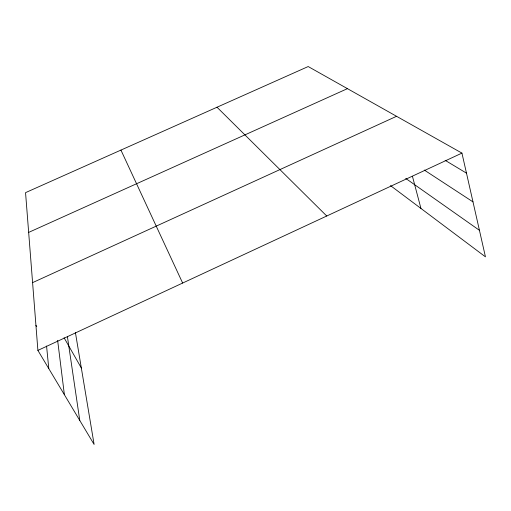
<?xml version="1.0" encoding="UTF-8"?>
<svg xmlns="http://www.w3.org/2000/svg" width="511" height="511" viewBox="0 0 511 511"><rect width="100%" height="100%" fill="white"/><g stroke="black" fill="none" stroke-linecap="round" stroke-linejoin="round"><path stroke-width="0.77" d="M75.385 332.386L94.113 444.455L37.897 350.393L461.938 153.108L485.45 256.848L390.513 185.614M32.595 282.634L396.555 116.297M28.661 232.403L347.448 88.646M461.938 153.108L308.19 66.545L25.55 192.641L37.897 350.393M445.145 160.326L466.479 173.146M424.283 170.054L472.994 201.883M405.734 178.422L479.439 230.32M217.009 107.221L326.74 216.012M35.936 325.322L36.735 326.676M64.079 337.752L81.332 367.965M120.935 150.087L182.644 283.049M412.428 176.269L420.949 208.45M67.414 336.634L79.78 420.47M57.628 340.345L64.38 394.703M46.565 346.011L48.788 368.61"/></g></svg>
